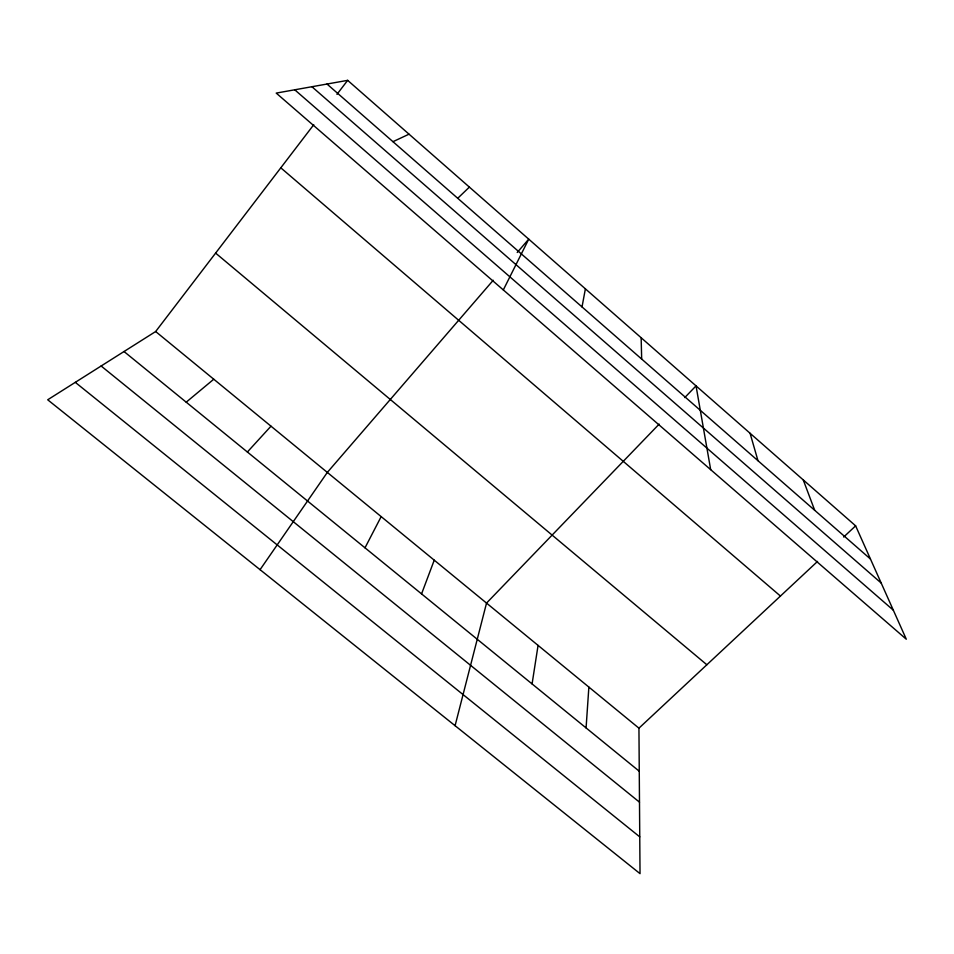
<?xml version="1.0" encoding="UTF-8"?>
<svg xmlns="http://www.w3.org/2000/svg" width="954" height="954" viewBox="0 0 954 954"><rect width="100%" height="100%" fill="white"/><g stroke="black" fill="none" stroke-linecap="round" stroke-linejoin="round"><path stroke-width="1.43" d="M586.078 727.926L588.868 687.083M532.082 683.935L538.068 645.393M582.023 306.926L585.386 288.847M455.082 725.696L486.528 603.095L659.166 424.113M421.561 593.913L434.237 560.177M503.318 289.933L528.731 239.144L517.211 252.488M365 547.834L381.171 516.615M260.06 569.681L327.317 472.421L493.23 280.261M817.554 561.405L638.941 728.176L640.027 873.649L47.7 399.786L155.657 331.527L313.771 124.688M336.953 94.351L347.661 80.351L855.631 525.845L906.3 639.216L276.219 93.098L347.661 80.351M247.372 452.017L270.984 426.188M684.769 397.568L696.038 385.881L710.682 469.666M457.729 198.289L469.38 187.103M843.67 537.019L855.631 525.845M186.209 402.183L213.768 379.227M392.965 141.681L409.039 134.18M75.294 382.339L639.752 836.861M101.136 366.002L639.49 802.171M124.02 351.525L639.263 771.237M155.657 331.527L638.941 728.176M215.616 253.096L706.854 664.759M280.798 167.821L780.444 596.059M311.922 86.731L881.198 583.049M294.738 89.795L893.326 610.19M327.007 84.035L870.453 559.02M803.256 479.922L814.68 510.271M750.071 433.271L757.977 460.699M641.148 337.752L641.672 359.05"/></g></svg>
